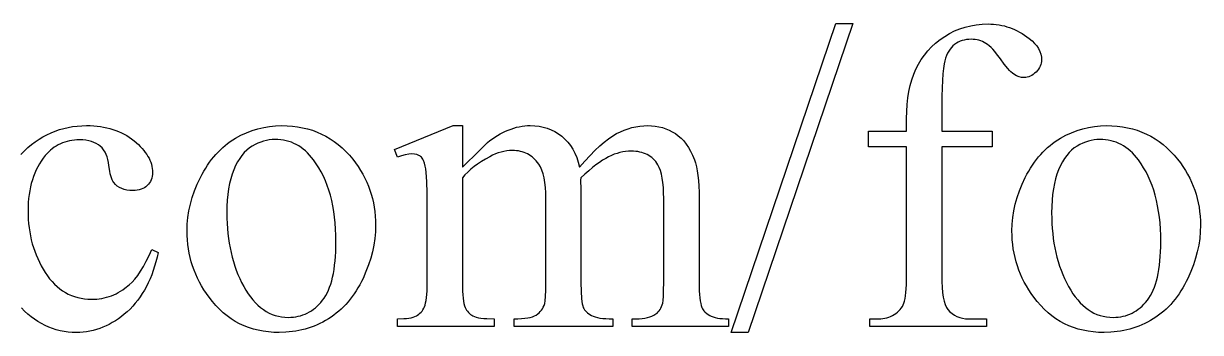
# Model space of a CAD drawing. Extents: x 9 to 960, y -397 to 558.
# Drawn here: x 364.4 to 445.8, y -391.2 to -369.9 of the extents above; entities that cross this region are included whole.
import ezdxf

# ---------------------------------------------------------------- set-up
doc = ezdxf.new("R2010")
doc.units = 0
doc.header["$MEASUREMENT"] = 0
doc.layers.add('TEXT', color=18, linetype='CONTINUOUS')

msp = doc.modelspace()

# ---------------------------------------------------------------- linework, layer by layer
at = {"layer": 'TEXT'}
for points in [[(421.718, -369.854), (414.476, -391.241), (413.296, -391.241), (420.538, -369.854)], [(427.869, -378.379), (427.869, -387.258), (427.875, -387.709), (427.895, -388.116), (427.927, -388.479), (427.972, -388.8), (428.03, -389.077), (428.101, -389.31), (428.185, -389.501), (428.232, -389.58), (428.282, -389.648), (428.424, -389.8), (428.578, -389.932), (428.743, -390.043), (428.92, -390.134), (429.108, -390.205), (429.308, -390.256), (429.519, -390.286), (429.742, -390.297), (430.966, -390.297), (430.966, -390.828), (422.898, -390.828), (422.898, -390.297), (423.503, -390.297), (423.649, -390.292), (423.791, -390.278), (423.931, -390.255), (424.067, -390.223), (424.2, -390.181), (424.33, -390.131), (424.456, -390.071), (424.58, -390.002), (424.697, -389.925), (424.804, -389.841), (424.902, -389.751), (424.991, -389.655), (425.07, -389.552), (425.14, -389.443), (425.2, -389.327), (425.251, -389.205), (425.294, -389.065), (425.331, -388.895), (425.363, -388.696), (425.389, -388.468), (425.409, -388.21), (425.424, -387.922), (425.435, -387.258), (425.435, -378.379), (422.81, -378.379), (422.81, -377.317), (425.435, -377.317), (425.435, -376.432), (425.445, -375.937), (425.476, -375.461), (425.526, -375.004), (425.597, -374.567), (425.689, -374.148), (425.8, -373.75), (425.932, -373.37), (426.084, -373.01), (426.257, -372.669), (426.451, -372.344), (426.667, -372.035), (426.904, -371.744), (427.163, -371.469), (427.443, -371.212), (427.745, -370.971), (428.068, -370.746), (428.407, -370.544), (428.756, -370.369), (429.116, -370.221), (429.486, -370.099), (429.866, -370.005), (430.257, -369.938), (430.658, -369.897), (431.069, -369.884), (431.262, -369.888), (431.453, -369.899), (431.641, -369.919), (431.828, -369.946), (432.013, -369.982), (432.196, -370.025), (432.376, -370.076), (432.555, -370.134), (432.732, -370.201), (432.907, -370.275), (433.08, -370.358), (433.251, -370.448), (433.42, -370.546), (433.588, -370.652), (433.753, -370.765), (433.916, -370.887), (434.116, -371.055), (434.29, -371.229), (434.437, -371.407), (434.558, -371.591), (434.651, -371.78), (434.718, -371.973), (434.758, -372.172), (434.771, -372.376), (434.765, -372.486), (434.747, -372.594), (434.717, -372.701), (434.676, -372.806), (434.622, -372.909), (434.556, -373.011), (434.478, -373.111), (434.388, -373.21), (434.291, -373.301), (434.192, -373.381), (434.092, -373.448), (433.99, -373.503), (433.886, -373.545), (433.779, -373.576), (433.672, -373.594), (433.562, -373.6), (433.39, -373.585), (433.213, -373.54), (433.032, -373.464), (432.847, -373.357), (432.75, -373.287), (432.648, -373.2), (432.541, -373.096), (432.428, -372.974), (432.187, -372.677), (431.925, -372.31), (431.657, -371.941), (431.528, -371.781), (431.401, -371.637), (431.277, -371.51), (431.156, -371.399), (431.038, -371.304), (430.922, -371.226), (430.806, -371.16), (430.687, -371.103), (430.564, -371.055), (430.439, -371.016), (430.31, -370.985), (430.178, -370.963), (430.043, -370.95), (429.904, -370.946), (429.738, -370.951), (429.578, -370.968), (429.424, -370.996), (429.277, -371.036), (429.137, -371.087), (429.003, -371.149), (428.875, -371.222), (428.754, -371.307), (428.64, -371.403), (428.534, -371.512), (428.437, -371.634), (428.348, -371.768), (428.267, -371.914), (428.195, -372.073), (428.131, -372.244), (428.075, -372.428), (428.027, -372.655), (427.985, -372.957), (427.949, -373.335), (427.92, -373.787), (427.898, -374.314), (427.882, -374.915), (427.869, -376.344), (427.869, -377.317), (431.35, -377.317), (431.35, -378.379)], [(382.205, -376.919), (382.584, -376.928), (382.953, -376.955), (383.313, -377.001), (383.663, -377.065), (384.004, -377.147), (384.336, -377.247), (384.658, -377.365), (384.971, -377.502), (385.274, -377.656), (385.567, -377.829), (385.852, -378.02), (386.126, -378.23), (386.392, -378.457), (386.648, -378.703), (386.894, -378.967), (387.131, -379.249), (387.322, -379.501), (387.501, -379.756), (387.668, -380.017), (387.822, -380.282), (387.964, -380.551), (388.093, -380.826), (388.21, -381.105), (388.315, -381.388), (388.407, -381.676), (388.488, -381.969), (388.555, -382.266), (388.611, -382.568), (388.654, -382.874), (388.685, -383.186), (388.703, -383.501), (388.709, -383.822), (388.696, -384.276), (388.655, -384.732), (388.587, -385.189), (388.492, -385.647), (388.37, -386.107), (388.22, -386.568), (388.043, -387.03), (387.839, -387.494), (387.728, -387.723), (387.611, -387.945), (387.49, -388.159), (387.363, -388.366), (387.231, -388.566), (387.094, -388.759), (386.952, -388.945), (386.805, -389.124), (386.653, -389.296), (386.495, -389.46), (386.332, -389.617), (386.165, -389.767), (385.992, -389.91), (385.814, -390.046), (385.631, -390.175), (385.442, -390.297), (385.25, -390.411), (385.055, -390.518), (384.858, -390.617), (384.658, -390.71), (384.455, -390.794), (384.249, -390.872), (384.04, -390.942), (383.829, -391.005), (383.615, -391.06), (383.399, -391.108), (383.18, -391.148), (382.958, -391.182), (382.733, -391.207), (382.506, -391.226), (382.043, -391.241), (381.666, -391.231), (381.299, -391.203), (380.942, -391.155), (380.595, -391.088), (380.257, -391.003), (379.929, -390.898), (379.611, -390.775), (379.303, -390.632), (379.005, -390.471), (378.716, -390.29), (378.437, -390.09), (378.168, -389.872), (377.909, -389.634), (377.66, -389.377), (377.42, -389.102), (377.19, -388.807), (377.006, -388.549), (376.834, -388.287), (376.674, -388.02), (376.526, -387.751), (376.389, -387.477), (376.265, -387.199), (376.152, -386.917), (376.051, -386.631), (375.962, -386.342), (375.885, -386.048), (375.819, -385.751), (375.766, -385.45), (375.724, -385.144), (375.695, -384.835), (375.677, -384.522), (375.671, -384.205), (375.685, -383.741), (375.729, -383.277), (375.801, -382.814), (375.902, -382.352), (376.031, -381.891), (376.19, -381.43), (376.377, -380.97), (376.593, -380.51), (376.71, -380.285), (376.832, -380.066), (376.959, -379.856), (377.09, -379.652), (377.226, -379.456), (377.366, -379.268), (377.511, -379.087), (377.66, -378.914), (377.814, -378.748), (377.973, -378.59), (378.136, -378.439), (378.303, -378.295), (378.475, -378.159), (378.652, -378.031), (378.833, -377.91), (379.019, -377.797), (379.398, -377.591), (379.782, -377.413), (380.172, -377.262), (380.568, -377.138), (380.969, -377.042), (381.375, -376.974), (381.787, -376.933)], [(394.712, -379.795), (395.885, -378.634), (396.244, -378.288), (396.453, -378.099), (396.62, -377.963), (396.791, -377.834), (396.965, -377.714), (397.142, -377.601), (397.323, -377.496), (397.506, -377.399), (397.693, -377.31), (397.883, -377.229), (398.075, -377.156), (398.266, -377.093), (398.457, -377.04), (398.647, -376.996), (398.836, -376.963), (399.026, -376.938), (399.214, -376.924), (399.403, -376.919), (399.714, -376.931), (400.015, -376.965), (400.304, -377.023), (400.583, -377.103), (400.85, -377.207), (401.106, -377.334), (401.351, -377.484), (401.586, -377.656), (401.805, -377.851), (402.005, -378.067), (402.186, -378.303), (402.349, -378.56), (402.492, -378.838), (402.617, -379.136), (402.723, -379.455), (402.81, -379.795), (403.182, -379.372), (403.54, -378.986), (403.883, -378.639), (404.211, -378.329), (404.524, -378.058), (404.823, -377.825), (405.107, -377.629), (405.376, -377.472), (405.639, -377.342), (405.903, -377.23), (406.17, -377.135), (406.438, -377.057), (406.708, -376.997), (406.98, -376.954), (407.254, -376.928), (407.529, -376.919), (407.795, -376.928), (408.053, -376.954), (408.303, -376.997), (408.545, -377.057), (408.78, -377.135), (409.008, -377.23), (409.227, -377.342), (409.44, -377.472), (409.642, -377.621), (409.835, -377.792), (410.016, -377.985), (410.186, -378.2), (410.346, -378.437), (410.495, -378.696), (410.632, -378.976), (410.76, -379.279), (410.836, -379.508), (410.902, -379.767), (410.957, -380.057), (411.003, -380.378), (411.038, -380.728), (411.064, -381.11), (411.079, -381.521), (411.084, -381.963), (411.084, -387.774), (411.096, -388.359), (411.111, -388.614), (411.132, -388.844), (411.159, -389.049), (411.192, -389.229), (411.231, -389.384), (411.276, -389.515), (411.317, -389.595), (411.365, -389.671), (411.422, -389.745), (411.486, -389.815), (411.638, -389.948), (411.822, -390.068), (411.929, -390.122), (412.052, -390.168), (412.191, -390.207), (412.345, -390.239), (412.515, -390.264), (412.701, -390.282), (412.902, -390.293), (413.119, -390.297), (413.119, -390.828), (406.453, -390.828), (406.453, -390.297), (406.733, -390.297), (406.945, -390.291), (407.144, -390.275), (407.332, -390.249), (407.507, -390.212), (407.671, -390.164), (407.823, -390.106), (407.962, -390.037), (408.09, -389.957), (408.172, -389.894), (408.248, -389.822), (408.317, -389.741), (408.381, -389.651), (408.439, -389.553), (408.491, -389.446), (408.537, -389.33), (408.577, -389.205), (408.603, -389.022), (408.621, -388.722), (408.632, -388.306), (408.636, -387.774), (408.636, -381.963), (408.629, -381.565), (408.611, -381.198), (408.58, -380.861), (408.536, -380.555), (408.48, -380.279), (408.412, -380.033), (408.331, -379.818), (408.237, -379.633), (408.163, -379.519), (408.083, -379.412), (407.997, -379.312), (407.907, -379.22), (407.81, -379.135), (407.709, -379.058), (407.601, -378.988), (407.489, -378.925), (407.371, -378.87), (407.248, -378.822), (407.119, -378.781), (406.985, -378.748), (406.845, -378.722), (406.7, -378.704), (406.55, -378.693), (406.394, -378.689), (406.198, -378.695), (406.002, -378.713), (405.806, -378.744), (405.61, -378.787), (405.414, -378.842), (405.217, -378.909), (405.02, -378.988), (404.823, -379.08), (404.621, -379.188), (404.408, -379.317), (404.185, -379.467), (403.951, -379.638), (403.707, -379.831), (403.453, -380.044), (403.188, -380.278), (402.913, -380.533), (402.883, -380.695), (402.913, -381.329), (402.913, -387.774), (402.923, -388.402), (402.952, -388.899), (402.973, -389.098), (403, -389.265), (403.032, -389.399), (403.068, -389.5), (403.111, -389.583), (403.162, -389.663), (403.222, -389.739), (403.291, -389.812), (403.368, -389.881), (403.454, -389.947), (403.65, -390.068), (403.767, -390.122), (403.902, -390.168), (404.056, -390.207), (404.229, -390.239), (404.421, -390.264), (404.632, -390.282), (404.862, -390.293), (405.111, -390.297), (405.111, -390.828), (398.282, -390.828), (398.282, -390.297), (398.551, -390.292), (398.798, -390.28), (399.024, -390.259), (399.228, -390.23), (399.409, -390.193), (399.569, -390.147), (399.707, -390.093), (399.823, -390.031), (399.924, -389.961), (400.017, -389.882), (400.102, -389.795), (400.179, -389.699), (400.248, -389.596), (400.308, -389.484), (400.361, -389.363), (400.406, -389.235), (400.438, -389.049), (400.461, -388.744), (400.475, -388.319), (400.479, -387.774), (400.479, -381.963), (400.472, -381.565), (400.449, -381.195), (400.411, -380.855), (400.358, -380.544), (400.289, -380.261), (400.206, -380.008), (400.107, -379.784), (399.993, -379.589), (399.909, -379.474), (399.822, -379.367), (399.731, -379.268), (399.636, -379.176), (399.537, -379.091), (399.433, -379.013), (399.326, -378.943), (399.215, -378.881), (399.099, -378.825), (398.98, -378.777), (398.856, -378.737), (398.729, -378.704), (398.597, -378.678), (398.462, -378.659), (398.322, -378.648), (398.178, -378.645), (397.98, -378.651), (397.781, -378.671), (397.583, -378.705), (397.386, -378.752), (397.189, -378.812), (396.992, -378.885), (396.796, -378.972), (396.6, -379.072), (396.303, -379.237), (396.023, -379.407), (395.761, -379.582), (395.516, -379.762), (395.289, -379.947), (395.079, -380.137), (394.887, -380.332), (394.712, -380.533), (394.712, -387.774), (394.724, -388.38), (394.738, -388.639), (394.758, -388.87), (394.784, -389.071), (394.816, -389.243), (394.854, -389.386), (394.897, -389.5), (394.946, -389.597), (395, -389.687), (395.06, -389.771), (395.125, -389.849), (395.196, -389.92), (395.273, -389.985), (395.355, -390.045), (395.442, -390.097), (395.544, -390.144), (395.67, -390.185), (395.818, -390.219), (395.99, -390.247), (396.185, -390.269), (396.403, -390.284), (396.91, -390.297), (396.91, -390.828), (390.229, -390.828), (390.229, -390.297), (390.658, -390.284), (390.847, -390.269), (391.018, -390.247), (391.171, -390.219), (391.307, -390.185), (391.426, -390.144), (391.527, -390.097), (391.616, -390.044), (391.7, -389.983), (391.778, -389.915), (391.851, -389.839), (391.918, -389.756), (391.98, -389.666), (392.036, -389.568), (392.087, -389.463), (392.132, -389.342), (392.171, -389.195), (392.204, -389.022), (392.231, -388.824), (392.252, -388.6), (392.267, -388.35), (392.279, -387.774), (392.279, -382.612), (392.27, -381.597), (392.246, -380.78), (392.204, -380.159), (392.177, -379.923), (392.146, -379.736), (392.087, -379.512), (392.013, -379.325), (391.971, -379.246), (391.925, -379.176), (391.875, -379.116), (391.822, -379.065), (391.764, -379.022), (391.701, -378.984), (391.56, -378.927), (391.398, -378.892), (391.217, -378.881), (391, -378.894), (390.763, -378.936), (390.506, -379.005), (390.229, -379.102), (390.007, -378.571), (394.078, -376.919), (394.712, -376.919)], [(439.255, -376.919), (439.634, -376.928), (440.003, -376.955), (440.363, -377.001), (440.713, -377.065), (441.054, -377.147), (441.386, -377.247), (441.708, -377.365), (442.021, -377.502), (442.324, -377.656), (442.618, -377.829), (442.902, -378.02), (443.177, -378.23), (443.442, -378.457), (443.698, -378.703), (443.944, -378.967), (444.181, -379.249), (444.373, -379.501), (444.551, -379.756), (444.718, -380.017), (444.872, -380.282), (445.014, -380.551), (445.143, -380.826), (445.26, -381.105), (445.365, -381.388), (445.458, -381.676), (445.538, -381.969), (445.605, -382.266), (445.661, -382.568), (445.704, -382.874), (445.735, -383.186), (445.753, -383.501), (445.76, -383.822), (445.746, -384.276), (445.705, -384.732), (445.637, -385.189), (445.542, -385.647), (445.42, -386.107), (445.27, -386.568), (445.093, -387.03), (444.889, -387.494), (444.778, -387.723), (444.662, -387.945), (444.54, -388.159), (444.413, -388.366), (444.281, -388.566), (444.144, -388.759), (444.002, -388.945), (443.855, -389.124), (443.703, -389.296), (443.545, -389.46), (443.383, -389.617), (443.215, -389.767), (443.042, -389.91), (442.864, -390.046), (442.681, -390.175), (442.493, -390.297), (442.3, -390.411), (442.106, -390.518), (441.908, -390.617), (441.708, -390.71), (441.505, -390.794), (441.299, -390.872), (441.091, -390.942), (440.879, -391.005), (440.666, -391.06), (440.449, -391.108), (440.23, -391.148), (440.008, -391.182), (439.783, -391.207), (439.556, -391.226), (439.093, -391.241), (438.716, -391.231), (438.349, -391.203), (437.992, -391.155), (437.645, -391.088), (437.307, -391.003), (436.979, -390.898), (436.661, -390.775), (436.353, -390.632), (436.055, -390.471), (435.766, -390.29), (435.487, -390.09), (435.218, -389.872), (434.959, -389.634), (434.71, -389.377), (434.47, -389.102), (434.24, -388.807), (434.056, -388.549), (433.884, -388.287), (433.724, -388.02), (433.576, -387.751), (433.439, -387.477), (433.315, -387.199), (433.202, -386.917), (433.101, -386.631), (433.012, -386.342), (432.935, -386.048), (432.87, -385.751), (432.816, -385.45), (432.775, -385.144), (432.745, -384.835), (432.727, -384.522), (432.721, -384.205), (432.736, -383.741), (432.779, -383.277), (432.851, -382.814), (432.952, -382.352), (433.081, -381.891), (433.24, -381.43), (433.427, -380.97), (433.643, -380.51), (433.761, -380.285), (433.883, -380.066), (434.009, -379.856), (434.14, -379.652), (434.276, -379.456), (434.416, -379.268), (434.561, -379.087), (434.711, -378.914), (434.864, -378.748), (435.023, -378.59), (435.186, -378.439), (435.354, -378.295), (435.526, -378.159), (435.702, -378.031), (435.884, -377.91), (436.069, -377.797), (436.448, -377.591), (436.833, -377.413), (437.223, -377.262), (437.618, -377.138), (438.019, -377.042), (438.426, -376.974), (438.838, -376.933)], [(381.748, -377.878), (381.552, -377.885), (381.356, -377.907), (381.16, -377.943), (380.964, -377.994), (380.768, -378.059), (380.571, -378.139), (380.374, -378.233), (380.177, -378.342), (379.984, -378.469), (379.801, -378.618), (379.628, -378.789), (379.463, -378.982), (379.309, -379.197), (379.163, -379.433), (379.028, -379.692), (378.901, -379.972), (378.787, -380.274), (378.688, -380.596), (378.605, -380.939), (378.536, -381.303), (378.483, -381.688), (378.445, -382.093), (378.422, -382.519), (378.414, -382.966), (378.419, -383.332), (378.433, -383.691), (378.456, -384.044), (378.488, -384.39), (378.529, -384.731), (378.579, -385.065), (378.639, -385.392), (378.708, -385.713), (378.785, -386.028), (378.872, -386.337), (378.969, -386.639), (379.074, -386.935), (379.189, -387.224), (379.312, -387.507), (379.445, -387.784), (379.587, -388.055), (379.737, -388.314), (379.892, -388.556), (380.053, -388.782), (380.22, -388.99), (380.393, -389.183), (380.571, -389.358), (380.756, -389.517), (380.946, -389.659), (381.142, -389.784), (381.344, -389.893), (381.551, -389.985), (381.765, -390.06), (381.984, -390.118), (382.209, -390.16), (382.44, -390.185), (382.677, -390.193), (382.854, -390.189), (383.027, -390.175), (383.196, -390.152), (383.361, -390.12), (383.522, -390.078), (383.679, -390.027), (383.833, -389.968), (383.982, -389.898), (384.128, -389.82), (384.269, -389.732), (384.407, -389.636), (384.541, -389.53), (384.671, -389.414), (384.797, -389.29), (384.919, -389.156), (385.037, -389.013), (385.149, -388.859), (385.255, -388.692), (385.353, -388.511), (385.443, -388.317), (385.527, -388.11), (385.603, -387.89), (385.672, -387.656), (385.734, -387.409), (385.788, -387.149), (385.835, -386.876), (385.875, -386.589), (385.908, -386.289), (385.933, -385.976), (385.952, -385.65), (385.962, -385.31), (385.966, -384.957), (385.96, -384.514), (385.942, -384.082), (385.912, -383.662), (385.869, -383.254), (385.815, -382.858), (385.748, -382.474), (385.67, -382.102), (385.579, -381.742), (385.476, -381.394), (385.361, -381.058), (385.234, -380.734), (385.095, -380.422), (384.944, -380.122), (384.78, -379.834), (384.605, -379.558), (384.417, -379.294), (384.284, -379.122), (384.147, -378.962), (384.004, -378.812), (383.858, -378.674), (383.707, -378.547), (383.551, -378.431), (383.391, -378.326), (383.226, -378.232), (383.057, -378.149), (382.884, -378.077), (382.706, -378.016), (382.523, -377.966), (382.336, -377.927), (382.144, -377.9), (381.948, -377.883)], [(438.798, -377.878), (438.602, -377.885), (438.407, -377.907), (438.211, -377.943), (438.014, -377.994), (437.818, -378.059), (437.621, -378.139), (437.424, -378.233), (437.227, -378.342), (437.035, -378.469), (436.851, -378.618), (436.678, -378.789), (436.514, -378.982), (436.359, -379.197), (436.214, -379.433), (436.078, -379.692), (435.951, -379.972), (435.837, -380.274), (435.738, -380.596), (435.655, -380.939), (435.586, -381.303), (435.533, -381.688), (435.495, -382.093), (435.472, -382.519), (435.465, -382.966), (435.469, -383.332), (435.483, -383.691), (435.506, -384.044), (435.538, -384.39), (435.579, -384.731), (435.629, -385.065), (435.689, -385.392), (435.758, -385.713), (435.836, -386.028), (435.923, -386.337), (436.019, -386.639), (436.124, -386.935), (436.239, -387.224), (436.362, -387.507), (436.495, -387.784), (436.637, -388.055), (436.787, -388.314), (436.942, -388.556), (437.103, -388.782), (437.27, -388.99), (437.443, -389.183), (437.621, -389.358), (437.806, -389.517), (437.996, -389.659), (438.192, -389.784), (438.394, -389.893), (438.601, -389.985), (438.815, -390.06), (439.034, -390.118), (439.259, -390.16), (439.49, -390.185), (439.727, -390.193), (439.904, -390.189), (440.077, -390.175), (440.246, -390.152), (440.411, -390.12), (440.572, -390.078), (440.73, -390.027), (440.883, -389.968), (441.032, -389.898), (441.178, -389.82), (441.32, -389.732), (441.457, -389.636), (441.591, -389.53), (441.721, -389.414), (441.847, -389.29), (441.969, -389.156), (442.087, -389.013), (442.2, -388.859), (442.305, -388.692), (442.403, -388.511), (442.494, -388.317), (442.577, -388.11), (442.653, -387.89), (442.722, -387.656), (442.784, -387.409), (442.838, -387.149), (442.886, -386.876), (442.925, -386.589), (442.958, -386.289), (442.984, -385.976), (443.002, -385.65), (443.013, -385.31), (443.016, -384.957), (443.01, -384.514), (442.992, -384.082), (442.962, -383.662), (442.919, -383.254), (442.865, -382.858), (442.798, -382.474), (442.72, -382.102), (442.629, -381.742), (442.526, -381.394), (442.411, -381.058), (442.284, -380.734), (442.145, -380.422), (441.994, -380.122), (441.831, -379.834), (441.655, -379.558), (441.468, -379.294), (441.334, -379.122), (441.197, -378.962), (441.055, -378.812), (440.908, -378.674), (440.757, -378.547), (440.601, -378.431), (440.441, -378.326), (440.277, -378.232), (440.107, -378.149), (439.934, -378.077), (439.756, -378.016), (439.573, -377.966), (439.386, -377.927), (439.195, -377.9), (438.998, -377.883)]]:
    msp.add_lwpolyline(points, close=True, dxfattribs=at)
msp.add_lwpolyline([(364.174, -378.91), (364.414, -378.669), (364.66, -378.443), (364.911, -378.233), (365.169, -378.039), (365.433, -377.86), (365.702, -377.697), (365.978, -377.549), (366.259, -377.417), (366.547, -377.3), (366.84, -377.199), (367.139, -377.113), (367.444, -377.043), (367.755, -376.989), (368.072, -376.95), (368.395, -376.927), (368.724, -376.919), (368.97, -376.923), (369.211, -376.935), (369.446, -376.956), (369.676, -376.985), (369.9, -377.022), (370.118, -377.067), (370.331, -377.121), (370.538, -377.183), (370.74, -377.253), (370.937, -377.331), (371.127, -377.417), (371.313, -377.512), (371.492, -377.615), (371.667, -377.726), (371.835, -377.846), (371.999, -377.974), (372.299, -378.239), (372.435, -378.372), (372.56, -378.506), (372.675, -378.641), (372.78, -378.776), (372.876, -378.912), (372.961, -379.048), (373.036, -379.186), (373.101, -379.323), (373.156, -379.462), (373.202, -379.601), (373.237, -379.741), (373.262, -379.881), (373.277, -380.022), (373.282, -380.164), (373.276, -380.301), (373.259, -380.431), (373.231, -380.554), (373.191, -380.671), (373.141, -380.781), (373.078, -380.884), (373.005, -380.981), (372.92, -381.071), (372.826, -381.152), (372.722, -381.223), (372.609, -381.282), (372.487, -381.331), (372.356, -381.369), (372.217, -381.396), (372.068, -381.412), (371.91, -381.418), (371.699, -381.409), (371.502, -381.383), (371.318, -381.339), (371.147, -381.277), (370.989, -381.199), (370.845, -381.102), (370.715, -380.988), (370.597, -380.857), (370.537, -380.771), (370.483, -380.667), (370.433, -380.546), (370.389, -380.407), (370.35, -380.251), (370.317, -380.077), (370.265, -379.677), (370.238, -379.466), (370.198, -379.268), (370.143, -379.083), (370.076, -378.91), (369.994, -378.751), (369.899, -378.604), (369.79, -378.47), (369.668, -378.35), (369.533, -378.246), (369.385, -378.156), (369.225, -378.08), (369.052, -378.018), (368.867, -377.969), (368.67, -377.935), (368.46, -377.914), (368.237, -377.907), (368.055, -377.911), (367.878, -377.924), (367.705, -377.946), (367.536, -377.975), (367.372, -378.014), (367.212, -378.061), (367.057, -378.116), (366.906, -378.18), (366.76, -378.253), (366.619, -378.334), (366.481, -378.423), (366.349, -378.521), (366.22, -378.628), (366.097, -378.743), (365.978, -378.866), (365.863, -378.999), (365.718, -379.183), (365.583, -379.375), (365.457, -379.573), (365.34, -379.779), (365.233, -379.993), (365.135, -380.213), (365.046, -380.441), (364.967, -380.676), (364.897, -380.919), (364.836, -381.168), (364.785, -381.425), (364.743, -381.689), (364.71, -381.961), (364.687, -382.24), (364.673, -382.526), (364.668, -382.819), (364.673, -383.119), (364.687, -383.415), (364.71, -383.706), (364.742, -383.993), (364.784, -384.275), (364.835, -384.553), (364.895, -384.827), (364.965, -385.096), (365.044, -385.36), (365.132, -385.621), (365.229, -385.876), (365.336, -386.128), (365.452, -386.375), (365.577, -386.617), (365.712, -386.855), (365.855, -387.089), (366.007, -387.313), (366.165, -387.522), (366.33, -387.718), (366.501, -387.898), (366.679, -388.065), (366.863, -388.217), (367.054, -388.354), (367.251, -388.477), (367.455, -388.585), (367.665, -388.679), (367.882, -388.759), (368.105, -388.824), (368.335, -388.875), (368.571, -388.911), (368.814, -388.932), (369.063, -388.94), (369.243, -388.936), (369.42, -388.924), (369.595, -388.905), (369.768, -388.878), (369.938, -388.843), (370.106, -388.801), (370.272, -388.751), (370.435, -388.693), (370.596, -388.627), (370.755, -388.554), (370.911, -388.473), (371.066, -388.384), (371.218, -388.287), (371.367, -388.183), (371.659, -387.951), (371.861, -387.765), (372.062, -387.543), (372.261, -387.287), (372.459, -386.996), (372.656, -386.671), (372.851, -386.312), (373.045, -385.917), (373.237, -385.488), (373.665, -385.695), (373.593, -386.024), (373.512, -386.343), (373.424, -386.653), (373.327, -386.953), (373.222, -387.243), (373.109, -387.524), (372.987, -387.795), (372.858, -388.057), (372.72, -388.308), (372.574, -388.551), (372.42, -388.783), (372.258, -389.007), (372.087, -389.22), (371.908, -389.424), (371.722, -389.618), (371.527, -389.802), (371.326, -389.977), (371.123, -390.14), (370.917, -390.291), (370.709, -390.432), (370.498, -390.561), (370.284, -390.679), (370.068, -390.786), (369.849, -390.881), (369.627, -390.965), (369.403, -391.038), (369.176, -391.1), (368.946, -391.151), (368.714, -391.19), (368.479, -391.218), (368.242, -391.235), (368.001, -391.241), (367.716, -391.233), (367.435, -391.21), (367.159, -391.173), (366.888, -391.12), (366.621, -391.052), (366.359, -390.969), (366.101, -390.871), (365.848, -390.758), (365.6, -390.629), (365.356, -390.486), (365.117, -390.327), (364.882, -390.154), (364.652, -389.965), (364.427, -389.761), (364.206, -389.542)], dxfattribs=at)

doc.saveas('drawing.dxf')
